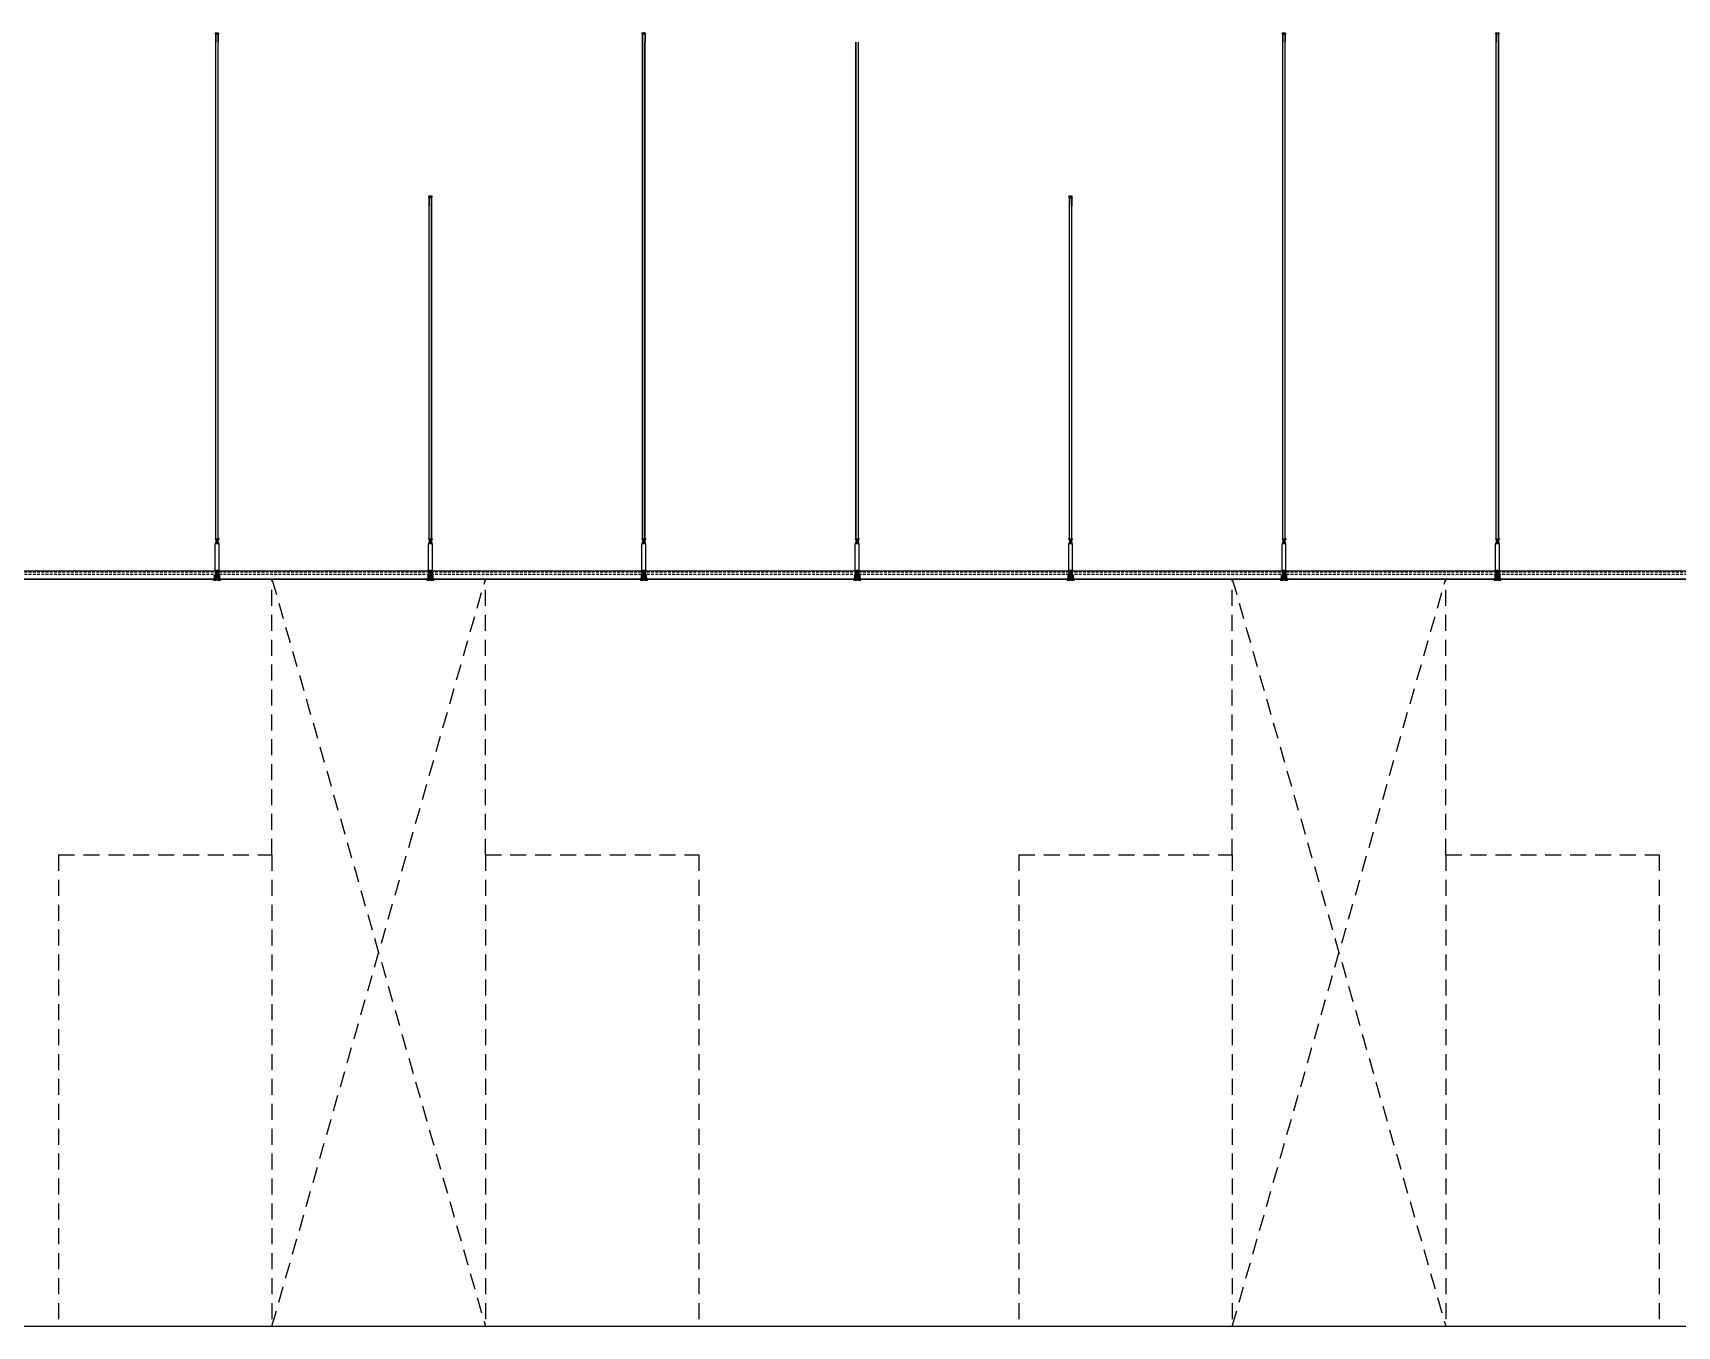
# Model space of a CAD drawing. Header units: millimetres. Extents: x 17311 to 801382, y -242618 to -104888.
# Drawn here: x 336716 to 345962, y -183729 to -176457 of the extents above; entities that cross this region are included whole.
import ezdxf

# ---------------------------------------------------------------- set-up
doc = ezdxf.new("R2010")
doc.units = ezdxf.units.MM
doc.header["$LTSCALE"] = 250
for name, pattern in [('A2', [8, 2, -2, 2, -2]), ('CENTER', [50.8, 31.75, -6.35, 6.35, -6.35]), ('CENTER2', [28.575, 19.05, -3.175, 3.175, -3.175]), ('H1', [1.5, 1, -0.5]), ('HID', [2.8, 1.8, -1]), ('HIDDEN', [9.525, 6.35, -3.175])]:
    doc.linetypes.add(name, pattern=pattern)
for name, color, linetype in [('A-ELE-252', 252, 'Continuous'), ('A-ETC-SERVER', 5, 'H1'), ('A-FIN', 6, 'Continuous'), ('C-1', 252, 'Continuous'), ('C-HANGER', 8, 'Continuous'), ('C-HANGER-C', 8, 'Continuous'), ('C-sec', 252, 'Continuous'), ('C-STL4', 252, 'Continuous'), ('C-STL6', 8, 'Continuous'), ('C-T-BAR MAIN-', 252, 'Continuous'), ('C-삼성엔지니어링_CEILING', 252, 'Continuous'), ('C-압출', 252, 'Continuous')]:
    doc.layers.add(name, color=color, linetype=linetype)
doc.layers.add('C-중심선', color=252, linetype='CENTER2', lineweight=20)

# ---------------------------------------------------------------- blocks, each defined once
blk = doc.blocks.new('A$C612ec77b')
at = {"layer": 'A-ELE-252', "linetype": 'HID', "ltscale": 0.2}
for p, q in [((-2400, 2650), (-2400, 4200)), ((-2400, 4200), (-1200, 0)), ((-2400, 0), (-1200, 4200)), ((-1200, 2650), (-1200, 4200)), ((-3600, 2650), (-3600, 0)), ((-3600, 2650), (-2400, 2650)), ((-2400, 2650), (-2400, 0)), ((-1200, 2650), (-1200, 0)), ((-1200, 2650), (0, 2650)), ((0, 2650), (0, 0))]:
    blk.add_line(p, q, dxfattribs=at)
blk = doc.blocks.new('usgh')
at = {"layer": 'C-STL4'}
blk.add_lwpolyline([(1763311, 329517), (1763311, 329599), (1763381, 329599), (1763381, 329517)], close=True, dxfattribs=at)
at = {"layer": 'C-압출', "color": 252, "linetype": 'Continuous', "lineweight": 40, "extrusion": (0, 0, -1)}
for p, q in [((1763325, 329522), (1763320, 329517)), ((1763325, 329599), (1763322, 329596)), ((1763322, 329596), (1763325, 329592)), ((1763325, 329592), (1763322, 329588)), ((1763322, 329588), (1763325, 329584)), ((1763325, 329584), (1763322, 329580)), ((1763322, 329580), (1763325, 329576)), ((1763325, 329576), (1763322, 329572)), ((1763322, 329572), (1763325, 329568)), ((1763325, 329568), (1763322, 329565)), ((1763322, 329565), (1763325, 329561)), ((1763325, 329561), (1763322, 329557)), ((1763322, 329557), (1763325, 329553)), ((1763325, 329553), (1763322, 329549)), ((1763322, 329549), (1763325, 329545)), ((1763325, 329545), (1763322, 329541)), ((1763322, 329541), (1763325, 329538)), ((1763325, 329538), (1763322, 329534)), ((1763322, 329534), (1763325, 329530)), ((1763325, 329530), (1763322, 329526)), ((1763322, 329526), (1763325, 329522)), ((1763363, 329517), (1763368, 329522)), ((1763364, 329596), (1763368, 329599)), ((1763368, 329592), (1763364, 329596)), ((1763364, 329588), (1763368, 329592)), ((1763368, 329584), (1763364, 329588)), ((1763364, 329580), (1763368, 329584)), ((1763368, 329576), (1763364, 329580)), ((1763364, 329572), (1763368, 329576)), ((1763368, 329568), (1763364, 329572)), ((1763364, 329565), (1763368, 329568)), ((1763368, 329561), (1763364, 329565)), ((1763364, 329557), (1763368, 329561)), ((1763368, 329553), (1763364, 329557)), ((1763364, 329549), (1763368, 329553)), ((1763368, 329545), (1763364, 329549)), ((1763364, 329541), (1763368, 329545)), ((1763368, 329538), (1763364, 329541)), ((1763364, 329534), (1763368, 329538)), ((1763368, 329530), (1763364, 329534)), ((1763364, 329526), (1763368, 329530)), ((1763368, 329522), (1763364, 329526))]:
    blk.add_line(p, q, dxfattribs=at)
at = {"layer": 'C-중심선'}
blk.add_line((1763346, 329623), (1763346, 329480), dxfattribs=at)
blk = doc.blocks.new('r6okghj')
at = {"layer": 'C-삼성엔지니어링_CEILING'}
for p, q in [((1770244, 316436), (1770234, 316431)), ((1770244, 316390), (1770234, 316396)), ((1770344, 316436), (1770244, 316436)), ((1770253, 316436), (1770264, 316431)), ((1770253, 316390), (1770264, 316396)), ((1770274, 316436), (1770264, 316431)), ((1770264, 316396), (1770264, 316431)), ((1770274, 316390), (1770264, 316396)), ((1770314, 316436), (1770324, 316431)), ((1770314, 316390), (1770324, 316396)), ((1770334, 316436), (1770324, 316431)), ((1770324, 316396), (1770324, 316431)), ((1770334, 316390), (1770324, 316396)), ((1770344, 316436), (1770354, 316431)), ((1770344, 316390), (1770354, 316396))]:
    blk.add_line(p, q, dxfattribs=at)
for points in [[(1770234, 316431), (1770234, 316396)], [(1770244, 316390), (1770344, 316390)], [(1770354, 316396), (1770354, 316431)]]:
    blk.add_lwpolyline(points, dxfattribs=at)
blk = doc.blocks.new('격자틀-1')
at = {"layer": 'C-HANGER'}
for p, q in [((-16.4, 230.4), (6.3, 230.4)), ((-16.4, 230.4), (-16.4, 228.9)), ((-16.4, 228.9), (6.3, 228.9)), ((6.3, 230.4), (6.3, 228.9))]:
    blk.add_line(p, q, dxfattribs=at)
at = {"layer": 'C-HANGER-C'}
for p, q in [((-16.1, 52.1), (-16.1, 202)), ((6, 202), (-16.1, 202)), ((6, 52.1), (6, 202)), ((6, 52.1), (-16.1, 52.1))]:
    blk.add_line(p, q, dxfattribs=at)
at = {"layer": 'C-STL6', "linetype": 'CENTER2', "ltscale": 20}
blk.add_line((-5, 52.7), (-5, -5), dxfattribs=at)
at = {"layer": 'C-T-BAR MAIN-'}
blk.add_lwpolyline([(-14.3, 41.1), (-14.3, 52.1), (4.2, 52.1), (4.2, 41.1), (2.2, 41.1), (2.2, 50.1), (-12.3, 50.1), (-12.3, 41.1), (-14.3, 41.1)], dxfattribs=at)
at = {"layer": 'C-삼성엔지니어링_CEILING'}
for p, q in [((-14, 202), (-14, 203.8)), ((-12.4, 210.8), (-13.9, 209.9)), ((-12.4, 203.8), (-13.9, 204.7)), ((2.3, 210.8), (-12.4, 210.8)), ((2.3, 203.8), (-12.4, 203.8)), ((-11.1, 210.8), (-9.5, 209.9)), ((-11.1, 203.8), (-9.5, 204.7)), ((-10.7, 220.3), (-2.2, 222)), ((-10.7, 220.3), (-9.9, 221.6)), ((-10.7, 218.1), (1, 220.5)), ((-10.7, 220.3), (-9.9, 219.4)), ((-10.7, 218.1), (-9.9, 219.4)), ((-10.7, 215.9), (1, 218.3)), ((-10.7, 218.1), (-9.9, 217.2)), ((-10.7, 215.9), (-9.9, 217.2)), ((-10.7, 213.7), (1, 216.1)), ((-10.7, 215.9), (-9.9, 215)), ((-10.7, 213.7), (-9.9, 215)), ((-10.7, 213.7), (-9.9, 212.8)), ((-10.4, 213.4), (-10.4, 210.8)), ((-10.3, 222), (-9.9, 221.6)), ((-9.9, 221.6), (-7.6, 222)), ((-9.9, 221.6), (-7.6, 222)), ((-9.9, 219.4), (-0.2, 221.3)), ((-9.9, 219.4), (-0.2, 221.3)), ((-9.9, 217.2), (-0.2, 219.1)), ((-9.9, 217.2), (-0.2, 219.1)), ((-9.9, 215), (-0.2, 216.9)), ((-9.9, 215), (-0.2, 216.9)), ((-9.9, 212.8), (-0.2, 214.7)), ((-9.9, 212.8), (-0.2, 214.7)), ((-8, 210.8), (-9.5, 209.9)), ((-9.5, 204.7), (-9.5, 209.9)), ((-8, 203.8), (-9.5, 204.7)), ((-2.1, 210.8), (-0.6, 209.9)), ((-2.1, 203.8), (-0.6, 204.7)), ((1, 210.8), (-0.6, 209.9)), ((-0.6, 204.7), (-0.6, 209.9)), ((1, 203.8), (-0.6, 204.7)), ((-0.2, 221.3), (0.4, 222)), ((-0.2, 221.3), (1, 220.5)), ((-0.2, 219.1), (1, 220.5)), ((-0.2, 219.1), (1, 218.3)), ((-0.2, 216.9), (1, 218.3)), ((-0.2, 216.9), (1, 216.1)), ((-0.2, 214.7), (1, 216.1)), ((0.3, 215.3), (0.3, 210.8)), ((0.3, 215.3), (0.3, 210.8)), ((2.3, 210.8), (3.8, 209.9)), ((2.3, 203.8), (3.8, 204.7)), ((3.9, 202), (3.9, 203.8))]:
    blk.add_line(p, q, dxfattribs=at)
for points in [[(3.9, 203.8), (-14, 203.8)], [(-13.9, 209.9), (-13.9, 204.7)], [(-12.4, 203.8), (2.3, 203.8)], [(3.8, 204.7), (3.8, 209.9)]]:
    blk.add_lwpolyline(points, dxfattribs=at)
at = {"layer": 'C-압출', "linetype": 'Continuous', "lineweight": 40, "extrusion": (0, 0, -1)}
for p, q in [((-25.1, 0.3), (-25.1, 2.2)), ((-24.8, 2.5), (-12.6, 2.5)), ((-10.1, 0), (-24.8, 0)), ((-12.3, 2.8), (-12.3, 28.3)), ((-10.1, 50), (-8.3, 50)), ((-9.8, 19.7), (-9.8, 18.9)), ((-9.8, 18.9), (-9.2, 18.3)), ((-9.2, 18.3), (-9.8, 17.6)), ((-9.8, 17.6), (-9.2, 17)), ((-9.2, 17), (-9.8, 16.4)), ((-9.8, 16.4), (-9.2, 15.8)), ((-9.2, 15.8), (-9.8, 15.1)), ((-9.8, 15.1), (-9.2, 14.5)), ((-9.2, 14.5), (-9.8, 13.9)), ((-9.8, 13.9), (-9.2, 13.2)), ((-9.2, 13.2), (-9.8, 12.6)), ((-9.8, 12.6), (-9.2, 12)), ((-9.2, 12), (-9.8, 11.4)), ((-9.8, 11.4), (-9.2, 10.8)), ((-9.2, 10.8), (-9.8, 10.1)), ((-9.8, 10.1), (-9.2, 9.5)), ((-9.2, 9.5), (-9.8, 8.9)), ((-9.8, 8.9), (-9.2, 8.2)), ((-9.2, 8.2), (-9.8, 7.6)), ((-9.8, 7.6), (-9.2, 7)), ((-9.2, 7), (-9.8, 6.4)), ((-9.8, 6.4), (-9.2, 5.8)), ((-9.2, 5.8), (-9.8, 5.1)), ((-9.8, 5.1), (-9.2, 4.5)), ((-9.2, 4.5), (-9.8, 3.9)), ((-9.8, 3.9), (-9.2, 3.2)), ((-9.2, 3.2), (-9.8, 2.6)), ((-9.8, 2.6), (-9.2, 2)), ((-9.2, 2), (-9.8, 1.4)), ((-9.8, 1.4), (-9.8, 0.6)), ((-9.8, 0.6), (-9.8, 0.3)), ((-0.6, 20), (-9.5, 20)), ((-8.1, 49.7), (-8.1, 49.5)), ((-2, 49), (-2, 49.7)), ((-1.7, 50), (0.1, 50)), ((-0.9, 17.6), (-0.3, 18.3)), ((-0.3, 17), (-0.9, 17.6)), ((-0.9, 16.4), (-0.3, 17)), ((-0.3, 15.8), (-0.9, 16.4)), ((-0.9, 15.1), (-0.3, 15.8)), ((-0.3, 14.5), (-0.9, 15.1)), ((-0.9, 13.9), (-0.3, 14.5)), ((-0.3, 13.2), (-0.9, 13.9)), ((-0.9, 12.6), (-0.3, 13.2)), ((-0.3, 12), (-0.9, 12.6)), ((-0.9, 11.4), (-0.3, 12)), ((-0.3, 10.8), (-0.9, 11.4)), ((-0.9, 10.1), (-0.3, 10.8)), ((-0.3, 9.5), (-0.9, 10.1)), ((-0.9, 8.9), (-0.3, 9.5)), ((-0.3, 8.2), (-0.9, 8.9)), ((-0.9, 7.6), (-0.3, 8.2)), ((-0.3, 7), (-0.9, 7.6)), ((-0.9, 6.4), (-0.3, 7)), ((-0.3, 5.8), (-0.9, 6.4)), ((-0.9, 5.1), (-0.3, 5.8)), ((-0.3, 4.5), (-0.9, 5.1)), ((-0.9, 3.9), (-0.3, 4.5)), ((-0.3, 3.2), (-0.9, 3.9)), ((-0.9, 2.6), (-0.3, 3.2)), ((-0.3, 2), (-0.9, 2.6)), ((-0.9, 1.4), (-0.3, 2)), ((-0.3, 0.8), (-0.9, 1.4)), ((-0.3, 18.3), (-0.3, 19.7)), ((-0.3, 0.3), (-0.3, 0.8)), ((14.7, 0), (0, 0)), ((2.2, 28.3), (2.2, 2.8)), ((2.5, 2.5), (14.7, 2.5)), ((14.9, 2.2), (14.9, 0.3))]:
    blk.add_line(p, q, dxfattribs=at)
at = {"layer": 'C-압출', "linetype": 'Continuous', "lineweight": 40}
for p, q in [((-12.3, 28.3), (-12.3, 49.7)), ((-12, 50), (-8.3, 50)), ((-9.3, 31.3), (-9.3, 44.7)), ((-9, 45), (-8.3, 45)), ((-9, 31), (-1.1, 31)), ((-8.1, 49.7), (-8.1, 45.3)), ((-2, 49.7), (-2, 45.3)), ((-1.7, 50), (1.9, 50)), ((-1.7, 45), (-1.1, 45)), ((-0.8, 31.3), (-0.8, 44.7)), ((2.2, 28.3), (2.2, 49.7))]:
    blk.add_line(p, q, dxfattribs=at)
at = {"layer": 'C-압출', "linetype": 'Continuous', "lineweight": 40, "extrusion": (0, 0, -1)}
for centre, start, end in [((24.8, 0.3), 270, 0), ((12.6, 2.8), 180, 270), ((10.1, 0.3), 180, 270), ((9.5, 19.7), 0, 90), ((8.3, 49.7), 90, 180), ((1.7, 49.7), 0, 90), ((0.6, 19.7), 90, 180), ((0, 0.3), 270, 0), ((-2.5, 2.8), 270, 0), ((-14.7, 2.2), 90, 180), ((-14.7, 0.3), 180, 270)]:
    blk.add_arc(centre, 0.3, start, end, dxfattribs=at)
at = {"layer": 'C-압출', "linetype": 'Continuous', "lineweight": 40}
for centre, start, end in [((-12, 49.7), 90, 180), ((-9, 44.7), 90, 180), ((-9, 31.3), 180, 270), ((-8.3, 49.7), 0, 90), ((-8.3, 45.3), 270, 0), ((-1.7, 45.3), 180, 270), ((-1.1, 44.7), 0, 90), ((-1.1, 31.3), 270, 0), ((1.9, 49.7), 0, 90)]:
    blk.add_arc(centre, 0.3, start, end, dxfattribs=at)
at = {"layer": 'C-압출'}
blk.add_arc((-1.7, 49.7), 0.3, 90, 180, dxfattribs=at)
at = {"layer": 'C-중심선', "linetype": 'CENTER', "lineweight": 5}
blk.add_line((-14.5, 25.5), (4.4, 25.5), dxfattribs=at)
at = {"layer": 'C-HANGER-C'}
for name, p, xscale, yscale, zscale in [('r6okghj', (-263370.1, -46847), 0.1487691112046762, 0.1487691112046762, 0.1487691112046762), ('usgh', (-176673.6, -32977.4), 0.1001893939418906, 0.1001893939418906, 0.1001893939418906)]:
    blk.add_blockref(name, p, dxfattribs=dict(at, xscale=xscale, yscale=yscale, zscale=zscale))

msp = doc.modelspace()

# ---------------------------------------------------------------- linework, layer by layer
at = {"layer": 'A-FIN'}
msp.add_line((297260.7, -183729.5), (358460.7, -183729.5), dxfattribs=at)
at = {"layer": 'C-1', "linetype": 'A2'}
for p, q in [((337743.1, -176462.3), (337742, -176459.5)), ((337746.9, -176466.7), (337742.6, -176456.9)), ((337748.2, -176457.2), (337742.6, -176458.4)), ((337743.1, -176462.3), (337744, -176462)), ((337743.8, -176464), (337744.7, -176463.7)), ((337744.9, -176466.7), (337743.8, -176464)), ((337744.7, -176463.7), (337744, -176462)), ((337744.9, -176509.5), (337744.9, -176466.7)), ((337746.9, -176509.5), (337746.9, -176466.7)), ((337751.8, -176465.9), (337749.2, -176457.7)), ((337751.8, -176465.9), (337754.4, -176457.7)), ((337760.9, -176458.4), (337755.3, -176457.2)), ((337756.6, -176466.7), (337760.9, -176456.9)), ((337756.6, -176466.7), (337756.6, -176509.5)), ((337758.6, -176466.7), (337759.7, -176464)), ((337758.6, -176466.7), (337758.6, -176509.5)), ((337758.8, -176463.7), (337759.5, -176462)), ((337759.7, -176464), (337758.8, -176463.7)), ((337760.4, -176462.3), (337759.5, -176462)), ((337760.4, -176462.3), (337761.5, -176459.5)), ((340143.1, -176462.3), (340142, -176459.5)), ((340146.9, -176466.7), (340142.6, -176456.9)), ((340148.2, -176457.2), (340142.6, -176458.4)), ((340143.1, -176462.3), (340144, -176462)), ((340143.8, -176464), (340144.7, -176463.7)), ((340144.9, -176466.7), (340143.8, -176464)), ((340144.7, -176463.7), (340144, -176462)), ((340144.9, -176509.5), (340144.9, -176466.7)), ((340146.9, -176509.5), (340146.9, -176466.7)), ((340151.8, -176465.9), (340149.2, -176457.7)), ((340151.8, -176465.9), (340154.4, -176457.7)), ((340160.9, -176458.4), (340155.3, -176457.2)), ((340156.6, -176466.7), (340160.9, -176456.9)), ((340156.6, -176466.7), (340156.6, -176509.5)), ((340158.6, -176466.7), (340159.7, -176464)), ((340158.6, -176466.7), (340158.6, -176509.5)), ((340158.8, -176463.7), (340159.5, -176462)), ((340159.7, -176464), (340158.8, -176463.7)), ((340160.4, -176462.3), (340159.5, -176462)), ((340160.4, -176462.3), (340161.5, -176459.5)), ((343743.1, -176462.3), (343742, -176459.5)), ((343746.9, -176466.7), (343742.6, -176456.9)), ((343748.2, -176457.2), (343742.6, -176458.4)), ((343743.1, -176462.3), (343744, -176462)), ((343743.8, -176464), (343744.7, -176463.7)), ((343744.9, -176466.7), (343743.8, -176464)), ((343744.7, -176463.7), (343744, -176462)), ((343744.9, -176509.5), (343744.9, -176466.7)), ((343746.9, -176509.5), (343746.9, -176466.7)), ((343751.8, -176465.9), (343749.2, -176457.7)), ((343751.8, -176465.9), (343754.4, -176457.7)), ((343760.9, -176458.4), (343755.3, -176457.2)), ((343756.6, -176466.7), (343760.9, -176456.9)), ((343756.6, -176466.7), (343756.6, -176509.5)), ((343758.6, -176466.7), (343759.7, -176464)), ((343758.6, -176466.7), (343758.6, -176509.5)), ((343758.8, -176463.7), (343759.5, -176462)), ((343759.7, -176464), (343758.8, -176463.7)), ((343760.4, -176462.3), (343759.5, -176462)), ((343760.4, -176462.3), (343761.5, -176459.5)), ((344943.1, -176462.3), (344942, -176459.5)), ((344946.9, -176466.7), (344942.6, -176456.9)), ((344948.2, -176457.2), (344942.6, -176458.4)), ((344943.1, -176462.3), (344944, -176462)), ((344943.8, -176464), (344944.7, -176463.7)), ((344944.9, -176466.7), (344943.8, -176464)), ((344944.7, -176463.7), (344944, -176462)), ((344944.9, -176509.5), (344944.9, -176466.7)), ((344946.9, -176509.5), (344946.9, -176466.7)), ((344951.8, -176465.9), (344949.2, -176457.7)), ((344951.8, -176465.9), (344954.4, -176457.7)), ((344960.9, -176458.4), (344955.3, -176457.2)), ((344956.6, -176466.7), (344960.9, -176456.9)), ((344956.6, -176466.7), (344956.6, -176509.5)), ((344958.6, -176466.7), (344959.7, -176464)), ((344958.6, -176466.7), (344958.6, -176509.5)), ((344958.8, -176463.7), (344959.5, -176462)), ((344959.7, -176464), (344958.8, -176463.7)), ((344960.4, -176462.3), (344959.5, -176462)), ((344960.4, -176462.3), (344961.5, -176459.5)), ((338943.1, -177382.3), (338942, -177379.5)), ((338946.9, -177386.7), (338942.6, -177376.9)), ((338948.2, -177377.2), (338942.6, -177378.4)), ((338943.1, -177382.3), (338944, -177382)), ((338943.8, -177384), (338944.7, -177383.7)), ((338944.9, -177386.7), (338943.8, -177384)), ((338944.7, -177383.7), (338944, -177382)), ((338959.4, -177374.6), (338944.1, -177374.6)), ((338944.9, -177429.5), (338944.9, -177386.7)), ((338946.9, -177429.5), (338946.9, -177386.7)), ((338951.8, -177385.9), (338949.2, -177377.7)), ((338951.8, -177385.9), (338954.4, -177377.7)), ((338960.9, -177378.4), (338955.3, -177377.2)), ((338956.6, -177386.7), (338960.9, -177376.9)), ((338956.6, -177386.7), (338956.6, -177429.5)), ((338958.6, -177386.7), (338959.7, -177384)), ((338958.6, -177386.7), (338958.6, -177429.5)), ((338958.8, -177383.7), (338959.5, -177382)), ((338959.7, -177384), (338958.8, -177383.7)), ((338960.4, -177382.3), (338959.5, -177382)), ((338960.4, -177382.3), (338961.5, -177379.5)), ((342543.1, -177382.3), (342542, -177379.5)), ((342546.9, -177386.7), (342542.6, -177376.9)), ((342548.2, -177377.2), (342542.6, -177378.4)), ((342543.1, -177382.3), (342544, -177382)), ((342543.8, -177384), (342544.7, -177383.7)), ((342544.9, -177386.7), (342543.8, -177384)), ((342544.7, -177383.7), (342544, -177382)), ((342559.4, -177374.6), (342544.1, -177374.6)), ((342544.9, -177429.5), (342544.9, -177386.7)), ((342546.9, -177429.5), (342546.9, -177386.7)), ((342551.8, -177385.9), (342549.2, -177377.7)), ((342551.8, -177385.9), (342554.4, -177377.7)), ((342560.9, -177378.4), (342555.3, -177377.2)), ((342556.6, -177386.7), (342560.9, -177376.9)), ((342556.6, -177386.7), (342556.6, -177429.5)), ((342558.6, -177386.7), (342559.7, -177384)), ((342558.6, -177386.7), (342558.6, -177429.5)), ((342558.8, -177383.7), (342559.5, -177382)), ((342559.7, -177384), (342558.8, -177383.7)), ((342560.4, -177382.3), (342559.5, -177382)), ((342560.4, -177382.3), (342561.5, -177379.5))]:
    msp.add_line(p, q, dxfattribs=at)
for centre, radius, start, end in [((337742.8, -176459.2), 0.808, 102.52881, 201.80141), ((337748.4, -176458), 0.808, 17.65012, 102.52881), ((337755.1, -176458), 0.808, 77.47119, 162.34988), ((337760.8, -176459.2), 0.808, 338.19859, 77.47119), ((340142.8, -176459.2), 0.808, 102.52881, 201.80141), ((340148.4, -176458), 0.808, 17.65012, 102.52881), ((340155.1, -176458), 0.808, 77.47119, 162.34988), ((340160.8, -176459.2), 0.808, 338.19859, 77.47119), ((343742.8, -176459.2), 0.808, 102.52881, 201.80141), ((343748.4, -176458), 0.808, 17.65012, 102.52881), ((343755.1, -176458), 0.808, 77.47119, 162.34988), ((343760.8, -176459.2), 0.808, 338.19859, 77.47119), ((344942.8, -176459.2), 0.808, 102.52881, 201.80141), ((344948.4, -176458), 0.808, 17.65012, 102.52881), ((344955.1, -176458), 0.808, 77.47119, 162.34988), ((344960.8, -176459.2), 0.808, 338.19859, 77.47119), ((338942.8, -177379.2), 0.808, 102.52881, 201.80141), ((338944.1, -177376.2), 1.62, 90, 203.42869), ((338948.4, -177378), 0.808, 17.65012, 102.52881), ((338955.1, -177378), 0.808, 77.47119, 162.34988), ((338959.4, -177376.2), 1.62, 336.57131, 90), ((338960.8, -177379.2), 0.808, 338.19859, 77.47119), ((342542.8, -177379.2), 0.808, 102.52881, 201.80141), ((342544.1, -177376.2), 1.62, 90, 203.42869), ((342548.4, -177378), 0.808, 17.65012, 102.52881), ((342555.1, -177378), 0.808, 77.47119, 162.34988), ((342559.4, -177376.2), 1.62, 336.57131, 90), ((342560.8, -177379.2), 0.808, 338.19859, 77.47119)]:
    msp.add_arc(centre, radius, start, end, dxfattribs=at)
at = {"layer": 'C-HANGER'}
for p, q in [((337744.6, -179301.5), (337744.6, -176509.5)), ((337745.5, -179301.5), (337745.5, -176509.5)), ((337758, -179301.5), (337758, -176509.5)), ((337758.9, -179301.5), (337758.9, -176509.5)), ((340144.6, -179301.5), (340144.6, -176509.5)), ((340145.5, -179301.5), (340145.5, -176509.5)), ((340158, -179301.5), (340158, -176509.5)), ((340158.9, -179301.5), (340158.9, -176509.5)), ((341344.6, -179301.5), (341344.6, -176509.5)), ((341345.5, -179301.5), (341345.5, -176509.5)), ((341358, -179301.5), (341358, -176509.5)), ((341358.9, -179301.5), (341358.9, -176509.5)), ((343744.6, -179301.5), (343744.6, -176509.5)), ((343745.5, -179301.5), (343745.5, -176509.5)), ((343758, -179301.5), (343758, -176509.5)), ((343758.9, -179301.5), (343758.9, -176509.5)), ((344944.6, -179301.5), (344944.6, -176509.5)), ((344945.5, -179301.5), (344945.5, -176509.5)), ((344958, -179301.5), (344958, -176509.5)), ((344958.9, -179301.5), (344958.9, -176509.5)), ((338944.6, -179301.5), (338944.6, -177429.5)), ((338945.5, -179301.5), (338945.5, -177429.5)), ((338958, -179301.5), (338958, -177429.5)), ((338958.9, -179301.5), (338958.9, -177429.5)), ((342544.6, -179301.5), (342544.6, -177429.5)), ((342545.5, -179301.5), (342545.5, -177429.5)), ((342558, -179301.5), (342558, -177429.5)), ((342558.9, -179301.5), (342558.9, -177429.5))]:
    msp.add_line(p, q, dxfattribs=at)
at = {"layer": 'C-sec'}
for points in [[(336565.7, -179528.7), (337737.8, -179528.7, 0.361786), (337738.1, -179528.4), (337738.1, -179506.7), (337738.8, -179506.7), (337738.8, -179529.2, -0.414214), (337738.5, -179529.5), (336565.1, -179529.5, -0.414214), (336564.8, -179529.2), (336564.8, -179506.7), (336565.5, -179506.7), (336565.5, -179528.4, 0.414214), (336565.8, -179528.7)], [(337765.7, -179528.7), (338937.8, -179528.7, 0.361786), (338938.1, -179528.4), (338938.1, -179506.7), (338938.8, -179506.7), (338938.8, -179529.2, -0.414214), (338938.5, -179529.5), (337765.1, -179529.5, -0.414214), (337764.8, -179529.2), (337764.8, -179506.7), (337765.5, -179506.7), (337765.5, -179528.4, 0.414214), (337765.8, -179528.7)], [(338965.7, -179528.7), (340137.8, -179528.7, 0.361786), (340138.1, -179528.4), (340138.1, -179506.7), (340138.8, -179506.7), (340138.8, -179529.2, -0.414214), (340138.5, -179529.5), (338965.1, -179529.5, -0.414214), (338964.8, -179529.2), (338964.8, -179506.7), (338965.5, -179506.7), (338965.5, -179528.4, 0.414214), (338965.8, -179528.7)], [(340165.7, -179528.7), (341337.8, -179528.7, 0.361786), (341338.1, -179528.4), (341338.1, -179506.7), (341338.8, -179506.7), (341338.8, -179529.2, -0.414214), (341338.5, -179529.5), (340165.1, -179529.5, -0.414214), (340164.8, -179529.2), (340164.8, -179506.7), (340165.5, -179506.7), (340165.5, -179528.4, 0.414214), (340165.8, -179528.7)], [(341365.7, -179528.7), (342537.8, -179528.7, 0.361786), (342538.1, -179528.4), (342538.1, -179506.7), (342538.8, -179506.7), (342538.8, -179529.2, -0.414214), (342538.5, -179529.5), (341365.1, -179529.5, -0.414214), (341364.8, -179529.2), (341364.8, -179506.7), (341365.5, -179506.7), (341365.5, -179528.4, 0.414214), (341365.8, -179528.7)], [(342565.7, -179528.7), (343737.8, -179528.7, 0.361786), (343738.1, -179528.4), (343738.1, -179506.7), (343738.8, -179506.7), (343738.8, -179529.2, -0.414214), (343738.5, -179529.5), (342565.1, -179529.5, -0.414214), (342564.8, -179529.2), (342564.8, -179506.7), (342565.5, -179506.7), (342565.5, -179528.4, 0.414214), (342565.8, -179528.7)], [(343765.7, -179528.7), (344937.8, -179528.7, 0.361786), (344938.1, -179528.4), (344938.1, -179506.7), (344938.8, -179506.7), (344938.8, -179529.2, -0.414214), (344938.5, -179529.5), (343765.1, -179529.5, -0.414214), (343764.8, -179529.2), (343764.8, -179506.7), (343765.5, -179506.7), (343765.5, -179528.4, 0.414214), (343765.8, -179528.7)], [(344965.7, -179528.7), (346137.8, -179528.7, 0.361786), (346138.1, -179528.4), (346138.1, -179506.7), (346138.8, -179506.7), (346138.8, -179529.2, -0.414214), (346138.5, -179529.5), (344965.1, -179529.5, -0.414214), (344964.8, -179529.2), (344964.8, -179506.7), (344965.5, -179506.7), (344965.5, -179528.4, 0.414214), (344965.8, -179528.7)]]:
    msp.add_lwpolyline(points, format="xyb", dxfattribs=at)
at = {"layer": 'C-STL6'}
msp.add_line((297282.6, -179482), (358438.8, -179482), dxfattribs=at)
at = {"layer": 'C-STL6', "linetype": 'HIDDEN', "ltscale": 0.01}
for p, q in [((297282.6, -179486.9), (358438.8, -179486.9)), ((297282.6, -179500.9), (358438.8, -179500.9))]:
    msp.add_line(p, q, dxfattribs=at)

# ---------------------------------------------------------------- block references
at = {"layer": 'A-ETC-SERVER'}
for p in [(340460.7, -183729.5), (345860.7, -183729.5)]:
    msp.add_blockref('A$C612ec77b', p, dxfattribs=at)
at = {"layer": 'C-sec'}
for p in [(337756.8, -179532), (338956.8, -179532), (340156.8, -179532), (341356.8, -179532), (342556.8, -179532), (343756.8, -179532), (344956.8, -179532)]:
    msp.add_blockref('격자틀-1', p, dxfattribs=at)

doc.saveas('drawing.dxf')
